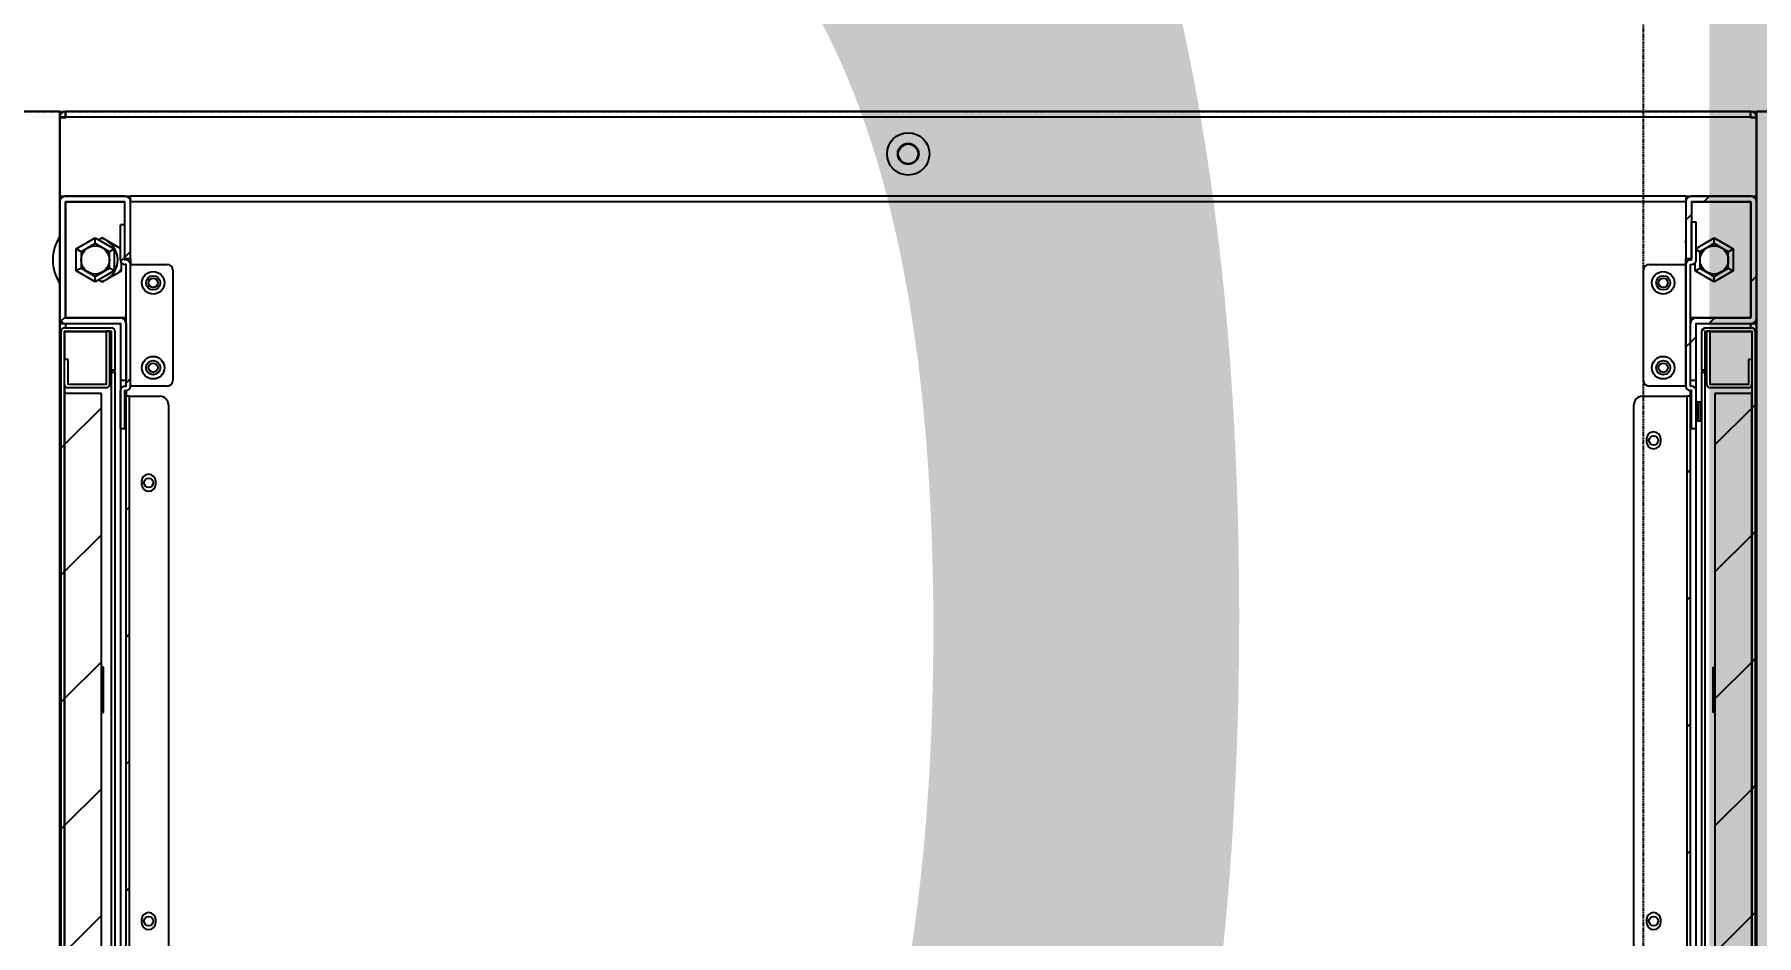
# Model space of a CAD drawing. Extents: x 225000 to 2157367, y 208400 to 840900.
# Drawn here: x 503157 to 503766, y 421111 to 421430 of the extents above; entities that cross this region are included whole.
import ezdxf
from ezdxf.enums import TextEntityAlignment as Align

# ---------------------------------------------------------------- set-up
doc = ezdxf.new("R2010")
doc.units = 0
doc.header["$LTSCALE"] = 10
doc.linetypes.add('XFDC20$0$HIDDEN2', pattern=[0.1875, 0.125, -0.0625])
for name, color, linetype in [('XFDC20$0$A-C-2800 (PH2)', 195, 'XFDC20$0$HIDDEN2'), ('XFM2Q20-DC$0$EQUIP', 22, 'Continuous'), ('XFM2Q20-DC$0$RACK-DC1-600X1200', 6, 'Continuous')]:
    doc.layers.add(name, color=color, linetype=linetype)
doc.styles.add('Data Center Layout_L20$0$ATS', font='monotxt', dxfattribs={"bigfont": 'BIGFONT'})
pattern_1 = [(225, (543042.673, 161847.996), (22.45064, -22.45064), [])]

# ---------------------------------------------------------------- blocks, each defined once
blk = doc.blocks.new('Data Center Layout_L20')
at = {"style": 'Data Center Layout_L20$0$ATS', "width": 0.5}
blk.add_text('Phase 2', height=1600, dxfattribs=at).set_placement((505375.59, 220902.31), align=Align.MIDDLE_CENTER)
blk = doc.blocks.new('XFDC20')
at = {"layer": 'XFDC20$0$A-C-2800 (PH2)', "ltscale": 0.3}
for p, q in [((503725.59, 211277.31), (503725.59, 222602.31)), ((498925.59, 221402.31), (511825.59, 221402.31))]:
    blk.add_line(p, q, dxfattribs=at)
blk = doc.blocks.new('XFM2Q20-DC$0$RC-96 KW')
at = {"layer": 'XFM2Q20-DC$0$EQUIP'}
h = blk.add_hatch(dxfattribs=at)
h.set_pattern_fill('ANSI31', color=256, scale=10, angle=180, style=0)
h.set_pattern_definition(pattern_1)
edge = h.paths.add_edge_path(flags=0)
edge.add_arc((538812.23, 161113.58), 2.01, 360, 450)
edge.add_line((538812.23, 161115.59), (538791.25, 161115.59))
edge.add_arc((538791.25, 161113.58), 2.01, 450, 540)
edge.add_line((538789.24, 161113.58), (538789.24, 161072.6))
edge.add_arc((538791.25, 161072.6), 2.01, 180, 270)
edge.add_line((538791.25, 161070.59), (538810.63, 161070.59))
edge.add_arc((538810.63, 161070.58), 0.01, 360, 450, ccw=False)
edge.add_line((538810.64, 161070.58), (538810.64, 161050.59))
edge.add_line((538810.64, 161050.59), (538812.64, 161050.59))
edge.add_line((538812.64, 161050.59), (538812.64, 161070.58))
edge.add_arc((538810.63, 161070.58), 2.01, 360, 450)
edge.add_line((538810.63, 161072.59), (538791.25, 161072.59))
edge.add_arc((538791.25, 161072.6), 0.01, 180, 270, ccw=False)
edge.add_line((538791.24, 161072.6), (538791.24, 161113.58))
edge.add_arc((538791.25, 161113.58), 0.01, 450, 540, ccw=False)
edge.add_line((538791.25, 161113.59), (538812.23, 161113.59))
edge.add_arc((538812.23, 161113.58), 0.01, 360, 450, ccw=False)
edge.add_line((538812.24, 161113.58), (538812.24, 161093.59))
edge.add_line((538812.24, 161093.59), (538814.24, 161093.59))
edge.add_line((538814.24, 161093.59), (538814.24, 161113.58))
h = blk.add_hatch(dxfattribs=at)
h.set_pattern_fill('ANSI31', color=256, scale=10, angle=180, style=0)
h.set_pattern_definition(pattern_1)
edge = h.paths.add_edge_path(flags=0)
edge.add_line((539387.24, 161113.58), (539387.24, 161072.6))
edge.add_arc((539387.23, 161072.6), 0.01, 270, 360, ccw=False)
edge.add_line((539387.23, 161072.59), (539367.85, 161072.59))
edge.add_arc((539367.85, 161070.58), 2.01, 450, 540)
edge.add_line((539365.84, 161070.58), (539365.84, 161050.59))
edge.add_line((539365.84, 161050.59), (539367.84, 161050.59))
edge.add_line((539367.84, 161050.59), (539367.84, 161070.58))
edge.add_arc((539367.85, 161070.58), 0.01, 450, 540, ccw=False)
edge.add_line((539367.85, 161070.59), (539387.23, 161070.59))
edge.add_arc((539387.23, 161072.6), 2.01, 270, 360)
edge.add_line((539389.24, 161072.6), (539389.24, 161113.58))
edge.add_arc((539387.23, 161113.58), 2.01, 360, 450)
edge.add_line((539387.23, 161115.59), (539366.25, 161115.59))
edge.add_arc((539366.25, 161113.58), 2.01, 450, 540)
edge.add_line((539364.24, 161113.58), (539364.24, 161099.94))
edge.add_spline(control_points=[(539364.24, 161099.94), (539364.24, 161099.86), (539364.25, 161099.78), (539364.25, 161099.7), (539364.26, 161099.48), (539364.25, 161099.26), (539364.24, 161099.04)], knot_values=[0.006519, 0.006519, 0.006519, 0.006519, 0.006757, 0.006757, 0.006757, 0.007417, 0.007417, 0.007417, 0.007417], weights=[1, 1, 1, 1, 1, 1, 1], degree=3, periodic=0)
edge.add_line((539364.24, 161099.04), (539364.24, 161093.59))
edge.add_line((539364.24, 161093.59), (539366.24, 161093.59))
edge.add_line((539366.24, 161093.59), (539366.24, 161113.58))
edge.add_arc((539366.25, 161113.58), 0.01, 450, 540, ccw=False)
edge.add_line((539366.25, 161113.59), (539387.23, 161113.59))
edge.add_arc((539387.23, 161113.58), 0.01, 360, 450, ccw=False)
h = blk.add_hatch(dxfattribs=at)
h.set_pattern_fill('ANSI31', color=256, scale=10, angle=180, style=0)
h.set_pattern_definition(pattern_1)
edge = h.paths.add_edge_path(flags=0)
edge.add_line((538812.25, 161046.89), (538812.63, 161046.89))
edge.add_arc((538812.63, 161048.5), 1.61, 270, 360)
edge.add_line((538814.24, 161048.5), (538814.24, 161091.48))
edge.add_arc((538812.63, 161091.48), 1.61, 360, 450)
edge.add_line((538812.63, 161093.09), (538812.25, 161093.09))
edge.add_arc((538812.25, 161093.1), 0.01, 180, 270, ccw=False)
edge.add_line((538812.24, 161093.1), (538812.24, 161105.49))
edge.add_line((538812.24, 161105.49), (538810.64, 161105.49))
edge.add_line((538810.64, 161105.49), (538810.64, 161093.1))
edge.add_arc((538812.25, 161093.1), 1.61, 180, 270)
edge.add_line((538812.25, 161091.49), (538812.63, 161091.49))
edge.add_arc((538812.63, 161091.48), 0.01, 360, 450, ccw=False)
edge.add_line((538812.64, 161091.48), (538812.64, 161048.5))
edge.add_arc((538812.63, 161048.5), 0.01, 270, 360, ccw=False)
edge.add_line((538812.63, 161048.49), (538812.25, 161048.49))
edge.add_arc((538812.25, 161046.88), 1.61, 450, 540)
edge.add_line((538810.64, 161046.88), (538810.64, 161033.49))
edge.add_line((538810.64, 161033.49), (538812.24, 161033.49))
edge.add_line((538812.24, 161033.49), (538812.24, 161046.88))
edge.add_arc((538812.25, 161046.88), 0.01, 450, 540, ccw=False)
h = blk.add_hatch(dxfattribs=at)
h.set_pattern_fill('ANSI31', color=256, scale=10, angle=180, style=0)
h.set_pattern_definition(pattern_1)
edge = h.paths.add_edge_path(flags=0)
edge.add_arc((539366.23, 161046.88), 1.61, 360, 450)
edge.add_line((539366.23, 161048.49), (539365.85, 161048.49))
edge.add_arc((539365.85, 161048.5), 0.01, 180, 270, ccw=False)
edge.add_line((539365.84, 161048.5), (539365.84, 161091.48))
edge.add_arc((539365.85, 161091.48), 0.01, 450, 540, ccw=False)
edge.add_line((539365.85, 161091.49), (539366.23, 161091.49))
edge.add_arc((539366.23, 161093.1), 1.61, 270, 360)
edge.add_line((539367.84, 161093.1), (539367.84, 161106.49))
edge.add_line((539367.84, 161106.49), (539366.24, 161106.49))
edge.add_line((539366.24, 161106.49), (539366.24, 161093.1))
edge.add_arc((539366.23, 161093.1), 0.01, 270, 360, ccw=False)
edge.add_line((539366.23, 161093.09), (539365.85, 161093.09))
edge.add_arc((539365.85, 161091.48), 1.61, 450, 540)
edge.add_line((539364.24, 161091.48), (539364.24, 161048.5))
edge.add_arc((539365.85, 161048.5), 1.61, 180, 270)
edge.add_line((539365.85, 161046.89), (539366.23, 161046.89))
edge.add_arc((539366.23, 161046.88), 0.01, 360, 450, ccw=False)
edge.add_line((539366.24, 161046.88), (539366.24, 161033.49))
edge.add_line((539366.24, 161033.49), (539367.84, 161033.49))
edge.add_line((539367.84, 161033.49), (539367.84, 161046.88))
h = blk.add_hatch(dxfattribs=at)
h.set_pattern_fill('ANSI31', color=256, scale=10, angle=180, style=0)
h.set_pattern_definition(pattern_1)
edge = h.paths.add_edge_path(flags=0)
edge.add_line((538808.64, 160147.09), (538807.44, 160147.09))
edge.add_line((538807.44, 160147.09), (538807.44, 160133.3))
edge.add_arc((538807.43, 160133.3), 0.01, 270, 360, ccw=False)
edge.add_line((538807.43, 160133.29), (538790.95, 160133.29))
edge.add_arc((538790.95, 160133.3), 0.01, 180, 270, ccw=False)
edge.add_line((538790.94, 160133.3), (538790.94, 161067.88))
edge.add_arc((538790.95, 161067.88), 0.01, 450, 540, ccw=False)
edge.add_line((538790.95, 161067.89), (538807.43, 161067.89))
edge.add_arc((538807.43, 161067.88), 0.01, 360, 450, ccw=False)
edge.add_line((538807.44, 161067.88), (538807.44, 161054.09))
edge.add_line((538807.44, 161054.09), (538808.64, 161054.09))
edge.add_line((538808.64, 161054.09), (538808.64, 161067.88))
edge.add_arc((538807.43, 161067.88), 1.21, 360, 450)
edge.add_line((538807.43, 161069.09), (538790.95, 161069.09))
edge.add_arc((538790.95, 161067.88), 1.21, 450, 540)
edge.add_line((538789.74, 161067.88), (538789.74, 160133.3))
edge.add_arc((538790.95, 160133.3), 1.21, 180, 270)
edge.add_line((538790.95, 160132.09), (538807.43, 160132.09))
edge.add_arc((538807.43, 160133.3), 1.21, 270, 360)
edge.add_line((538808.64, 160133.3), (538808.64, 160147.09))
h = blk.add_hatch(dxfattribs=at)
h.set_pattern_fill('ANSI31', color=256, scale=10, angle=180, style=0)
h.set_pattern_definition(pattern_1)
edge = h.paths.add_edge_path(flags=0)
edge.add_line((538790.94, 161057.89), (538790.94, 161049.1))
edge.add_arc((538792.15, 161049.1), 1.21, 180, 270)
edge.add_line((538792.15, 161047.89), (538805.63, 161047.89))
edge.add_arc((538805.63, 161049.1), 1.21, 270, 360)
edge.add_line((538806.84, 161049.1), (538806.84, 161067.89))
edge.add_line((538806.84, 161067.89), (538805.64, 161067.89))
edge.add_line((538805.64, 161067.89), (538805.64, 161049.1))
edge.add_arc((538805.63, 161049.1), 0.01, 270, 360, ccw=False)
edge.add_line((538805.63, 161049.09), (538792.15, 161049.09))
edge.add_arc((538792.15, 161049.1), 0.01, 180, 270, ccw=False)
edge.add_line((538792.14, 161049.1), (538792.14, 161057.89))
edge.add_line((538792.14, 161057.89), (538790.94, 161057.89))
h = blk.add_hatch(dxfattribs=at)
h.set_pattern_fill('ANSI31', color=256, scale=10, angle=180, style=0)
h.set_pattern_definition(pattern_1)
edge = h.paths.add_edge_path(flags=0)
edge.add_line((539369.84, 161054.09), (539371.04, 161054.09))
edge.add_line((539371.04, 161054.09), (539371.04, 161067.88))
edge.add_arc((539371.05, 161067.88), 0.01, 450, 540, ccw=False)
edge.add_line((539371.05, 161067.89), (539387.53, 161067.89))
edge.add_arc((539387.53, 161067.88), 0.01, 360, 450, ccw=False)
edge.add_line((539387.54, 161067.88), (539387.54, 160133.3))
edge.add_arc((539387.53, 160133.3), 0.01, 270, 360, ccw=False)
edge.add_line((539387.53, 160133.29), (539371.05, 160133.29))
edge.add_arc((539371.05, 160133.3), 0.01, 180, 270, ccw=False)
edge.add_line((539371.04, 160133.3), (539371.04, 160147.09))
edge.add_line((539371.04, 160147.09), (539369.84, 160147.09))
edge.add_line((539369.84, 160147.09), (539369.84, 160133.3))
edge.add_arc((539371.05, 160133.3), 1.21, 180, 270)
edge.add_line((539371.05, 160132.09), (539387.53, 160132.09))
edge.add_arc((539387.53, 160133.3), 1.21, 270, 360)
edge.add_line((539388.74, 160133.3), (539388.74, 161067.88))
edge.add_arc((539387.53, 161067.88), 1.21, 360, 450)
edge.add_line((539387.53, 161069.09), (539371.05, 161069.09))
edge.add_arc((539371.05, 161067.88), 1.21, 450, 540)
edge.add_line((539369.84, 161067.88), (539369.84, 161054.09))
h = blk.add_hatch(dxfattribs=at)
h.set_pattern_fill('ANSI31', color=256, scale=10, angle=180, style=0)
h.set_pattern_definition(pattern_1)
edge = h.paths.add_edge_path(flags=0)
edge.add_line((539387.54, 161049.1), (539387.54, 161057.89))
edge.add_line((539387.54, 161057.89), (539386.34, 161057.89))
edge.add_line((539386.34, 161057.89), (539386.34, 161049.1))
edge.add_arc((539386.33, 161049.1), 0.01, 270, 360, ccw=False)
edge.add_line((539386.33, 161049.09), (539372.85, 161049.09))
edge.add_arc((539372.85, 161049.1), 0.01, 180, 270, ccw=False)
edge.add_line((539372.84, 161049.1), (539372.84, 161067.89))
edge.add_line((539372.84, 161067.89), (539371.64, 161067.89))
edge.add_line((539371.64, 161067.89), (539371.64, 161049.1))
edge.add_arc((539372.85, 161049.1), 1.21, 180, 270)
edge.add_line((539372.85, 161047.89), (539386.33, 161047.89))
edge.add_arc((539386.33, 161049.1), 1.21, 270, 360)
h = blk.add_hatch(dxfattribs=at)
h.set_pattern_fill('ANSI31', color=256, scale=10, angle=180, style=0)
h.set_pattern_definition(pattern_1)
h.paths.add_polyline_path([(538803.94, 160155.29), (538803.94, 161045.89), (538790.94, 161045.89), (538790.94, 160155.29)], flags=0)
h = blk.add_hatch(dxfattribs=at)
h.set_pattern_fill('ANSI31', color=256, scale=10, angle=180, style=0)
h.set_pattern_definition(pattern_1)
h.paths.add_polyline_path([(539374.54, 161045.89), (539374.54, 160155.29), (539387.54, 160155.29), (539387.54, 161045.89)], flags=0)
h = blk.add_hatch(dxfattribs=at)
h.set_pattern_fill('ANSI31', color=256, scale=10, angle=180, style=0)
h.set_pattern_definition(pattern_1)
edge = h.paths.add_edge_path(flags=0)
edge.add_spline(control_points=[(538811.63, 160846.67), (538811.69, 160846.67), (538811.76, 160846.67), (538811.83, 160846.68), (538812.07, 160846.7), (538812.3, 160846.77), (538812.52, 160846.86), (538812.68, 160846.94), (538812.83, 160847.03), (538812.97, 160847.14), (538813.14, 160847.28), (538813.3, 160847.44), (538813.42, 160847.62), (538813.57, 160847.83), (538813.68, 160848.06), (538813.75, 160848.31), (538813.81, 160848.51), (538813.84, 160848.71), (538813.84, 160848.92)], knot_values=[0.012492, 0.012492, 0.012492, 0.012492, 0.012694, 0.012694, 0.012694, 0.01341, 0.01341, 0.01341, 0.013935, 0.013935, 0.013935, 0.014597, 0.014597, 0.014597, 0.015361, 0.015361, 0.015361, 0.015982, 0.015982, 0.015982, 0.015982], weights=[1, 1, 1, 1, 1, 1, 1, 1, 1, 1, 1, 1, 1, 1, 1, 1, 1, 1, 1], degree=3, periodic=0)
edge.add_line((538813.84, 160848.92), (538813.84, 161044.88))
edge.add_line((538813.84, 161044.88), (538812.64, 161044.88))
edge.add_line((538812.64, 161044.88), (538812.64, 160848.92))
edge.add_spline(control_points=[(538812.64, 160848.92), (538812.64, 160848.86), (538812.63, 160848.8), (538812.62, 160848.74), (538812.6, 160848.62), (538812.56, 160848.51), (538812.5, 160848.41), (538812.45, 160848.31), (538812.37, 160848.22), (538812.29, 160848.15), (538812.23, 160848.1), (538812.18, 160848.06), (538812.12, 160848.03), (538812.02, 160847.97), (538811.91, 160847.94), (538811.8, 160847.92), (538811.75, 160847.9), (538811.69, 160847.9), (538811.63, 160847.9)], knot_values=[0.005521, 0.005521, 0.005521, 0.005521, 0.005706, 0.005706, 0.005706, 0.006052, 0.006052, 0.006052, 0.006399, 0.006399, 0.006399, 0.006604, 0.006604, 0.006604, 0.006941, 0.006941, 0.006941, 0.007122, 0.007122, 0.007122, 0.007122], weights=[1, 1, 1, 1, 1, 1, 1, 1, 1, 1, 1, 1, 1, 1, 1, 1, 1, 1, 1], degree=3, periodic=0)
edge.add_line((538811.63, 160847.9), (538810.64, 160847.9))
edge.add_line((538810.64, 160847.9), (538810.64, 160846.67))
edge.add_line((538810.64, 160846.67), (538811.63, 160846.67))
h = blk.add_hatch(dxfattribs=at)
h.set_pattern_fill('ANSI31', color=256, scale=10, angle=180, style=0)
h.set_pattern_definition(pattern_1)
edge = h.paths.add_edge_path(flags=0)
edge.add_line((539364.64, 161044.88), (539364.64, 160848.92))
edge.add_spline(control_points=[(539364.64, 160848.92), (539364.64, 160848.79), (539364.65, 160848.67), (539364.67, 160848.54), (539364.69, 160848.41), (539364.73, 160848.27), (539364.77, 160848.14), (539364.87, 160847.89), (539365.01, 160847.65), (539365.19, 160847.44), (539365.35, 160847.25), (539365.55, 160847.08), (539365.77, 160846.96), (539365.99, 160846.83), (539366.24, 160846.74), (539366.49, 160846.7), (539366.61, 160846.68), (539366.73, 160846.67), (539366.85, 160846.67)], knot_values=[0.013074, 0.013074, 0.013074, 0.013074, 0.01345, 0.01345, 0.01345, 0.013861, 0.013861, 0.013861, 0.014671, 0.014671, 0.014671, 0.015433, 0.015433, 0.015433, 0.01619, 0.01619, 0.01619, 0.016548, 0.016548, 0.016548, 0.016548], weights=[1, 1, 1, 1, 1, 1, 1, 1, 1, 1, 1, 1, 1, 1, 1, 1, 1, 1, 1], degree=3, periodic=0)
edge.add_line((539366.85, 160846.67), (539367.84, 160846.67))
edge.add_line((539367.84, 160846.67), (539367.84, 160847.9))
edge.add_line((539367.84, 160847.9), (539366.85, 160847.9))
edge.add_spline(control_points=[(539366.85, 160847.9), (539366.83, 160847.9), (539366.81, 160847.9), (539366.79, 160847.9), (539366.67, 160847.91), (539366.56, 160847.93), (539366.45, 160847.98), (539366.35, 160848.02), (539366.25, 160848.09), (539366.17, 160848.16), (539366.08, 160848.24), (539366.01, 160848.34), (539365.96, 160848.44), (539365.9, 160848.54), (539365.86, 160848.65), (539365.85, 160848.76), (539365.84, 160848.82), (539365.84, 160848.87), (539365.84, 160848.92)], knot_values=[0.004605, 0.004605, 0.004605, 0.004605, 0.004665, 0.004665, 0.004665, 0.005007, 0.005007, 0.005007, 0.005354, 0.005354, 0.005354, 0.005702, 0.005702, 0.005702, 0.006049, 0.006049, 0.006049, 0.006206, 0.006206, 0.006206, 0.006206], weights=[1, 1, 1, 1, 1, 1, 1, 1, 1, 1, 1, 1, 1, 1, 1, 1, 1, 1, 1], degree=3, periodic=0)
edge.add_line((539365.84, 160848.92), (539365.84, 161044.88))
edge.add_line((539365.84, 161044.88), (539364.64, 161044.88))
for p, q in [((538791.24, 161143.58, 0), (538789.24, 161143.58, 0)), ((538789.24, 161143.49, 0), (538789.24, 161143.58, 0)), ((538789.24, 161143.49, 0), (538789.24, 161115.6, 0)), ((538789.24, 161143.49, 0), (538791.34, 161143.49, 0)), ((538791.24, 161143.49, 0), (538791.24, 161143.58, 0)), ((538791.25, 161143.59, 0), (538791.25, 161145.59, 0)), ((538791.25, 161145.59, 0), (538791.34, 161145.59, 0)), ((538791.25, 161143.59, 0), (538791.34, 161143.59, 0)), ((539387.14, 161145.59, 0), (538791.34, 161145.59, 0)), ((538791.34, 161143.58, 0), (538791.34, 161145.59, 0)), ((538791.34, 161143.49, 0), (538791.34, 161143.58, 0)), ((539387.14, 161143.58, 0), (538791.34, 161143.58, 0)), ((539387.14, 161143.58, 0), (539387.14, 161145.59, 0)), ((539387.14, 161145.59, 0), (539387.23, 161145.59, 0)), ((539387.14, 161143.59, 0), (539387.23, 161143.59, 0)), ((539387.14, 161143.49, 0), (539387.14, 161143.58, 0)), ((539387.14, 161143.49, 0), (539389.24, 161143.49, 0)), ((539387.23, 161143.59, 0), (539387.23, 161145.59, 0)), ((539387.24, 161143.58, 0), (539387.24, 161143.49, 0)), ((539387.24, 161143.58, 0), (539389.24, 161143.58, 0)), ((539389.24, 161143.58, 0), (539389.24, 161143.49, 0)), ((539389.24, 161115.6, 0), (539389.24, 161143.49, 0)), ((538789.24, 161115.6, 0), (538814.24, 161115.6, 0)), ((538789.24, 161113.58, 0), (538789.24, 161072.6, 0)), ((538791.24, 161113.58, 0), (538791.24, 161072.6, 0)), ((538791.25, 161113.48, 0), (538791.24, 161113.48, 0)), ((538812.23, 161115.59, 0), (538791.25, 161115.59, 0)), ((538812.23, 161113.59, 0), (538791.25, 161113.59, 0)), ((538791.25, 161072.7, 0), (538791.25, 161113.48, 0)), ((538812.24, 161113.48, 0), (538791.25, 161113.48, 0)), ((538812.24, 161093.59, 0), (538812.24, 161113.58, 0)), ((539364.24, 161115.6, 0), (538814.24, 161115.6, 0)), ((538814.24, 161115.6, 0), (538814.24, 161115.59, 0)), ((538814.24, 161113.58, 0), (538814.24, 161115.59, 0)), ((539364.24, 161115.59, 0), (538814.24, 161115.59, 0)), ((538814.24, 161093.59, 0), (538814.24, 161113.58, 0)), ((539364.24, 161113.58, 0), (538814.24, 161113.58, 0)), ((539364.24, 161115.59, 0), (539364.24, 161115.6, 0)), ((539364.24, 161115.6, 0), (539389.24, 161115.6, 0)), ((539364.24, 161115.59, 0), (539364.24, 161113.58, 0)), ((539364.24, 161113.58, 0), (539364.24, 161099.94, 0)), ((539366.24, 161113.58, 0), (539366.24, 161093.59, 0)), ((539387.23, 161113.48, 0), (539366.24, 161113.48, 0)), ((539387.23, 161115.59, 0), (539366.25, 161115.59, 0)), ((539387.23, 161113.59, 0), (539366.25, 161113.59, 0)), ((539387.23, 161113.48, 0), (539387.23, 161072.7, 0)), ((539387.24, 161113.48, 0), (539387.23, 161113.48, 0)), ((539387.24, 161072.6, 0), (539387.24, 161113.58, 0)), ((539389.24, 161072.6, 0), (539389.24, 161113.58, 0)), ((538794.99, 161096.99, 0), (538801.74, 161100.88, 0)), ((538801.74, 161098.88, 0), (538801.74, 161100.88, 0)), ((538801.74, 161100.88, 0), (538808.49, 161096.99, 0)), ((538804.24, 161100.88, 0), (538802.99, 161100.16, 0)), ((538810.64, 161097.19, 0), (538804.24, 161100.88, 0)), ((538810.64, 161093.1, 0), (538810.64, 161105.49, 0)), ((538812.24, 161105.49, 0), (538810.64, 161105.49, 0)), ((538812.24, 161093.1, 0), (538812.24, 161105.49, 0)), ((539366.24, 161093.1, 0), (539366.24, 161106.49, 0)), ((539367.84, 161106.49, 0), (539366.24, 161106.49, 0)), ((539367.84, 161093.1, 0), (539367.84, 161106.49, 0)), ((539367.84, 161097.19, 0), (539374.24, 161100.88, 0)), ((539374.24, 161098.88, 0), (539374.24, 161100.88, 0)), ((539374.24, 161100.88, 0), (539380.99, 161096.99, 0)), ((538794.99, 161089.19, 0), (538794.99, 161096.99, 0)), ((538796.72, 161095.99, 0), (538794.99, 161096.99, 0)), ((538801.74, 161098.88, 0), (538796.72, 161095.99, 0)), ((538796.72, 161095.99, 0), (538796.72, 161090.19, 0)), ((538806.75, 161095.99, 0), (538801.74, 161098.88, 0)), ((538808.49, 161096.99, 0), (538806.75, 161095.99, 0)), ((538806.75, 161090.19, 0), (538806.75, 161095.99, 0)), ((538808.49, 161096.99, 0), (538808.49, 161089.19, 0)), ((538810.17, 161097.46, 0), (538810.64, 161096.58, 0)), ((539364.24, 161099.04, 0), (539364.24, 161099.94, 0)), ((539364.24, 161099.04, 0), (539364.24, 161093.59, 0)), ((539367.84, 161096.78, 0), (539369.22, 161095.99, 0)), ((539374.24, 161098.88, 0), (539369.22, 161095.99, 0)), ((539369.22, 161095.99, 0), (539369.22, 161090.19, 0)), ((539379.25, 161095.99, 0), (539374.24, 161098.88, 0)), ((539379.25, 161095.99, 0), (539380.99, 161096.99, 0)), ((539379.25, 161090.19, 0), (539379.25, 161095.99, 0)), ((539380.99, 161096.99, 0), (539380.99, 161089.19, 0)), ((538796.72, 161090.19, 0), (538794.99, 161089.19, 0)), ((538801.74, 161085.29, 0), (538794.99, 161089.19, 0)), ((538796.72, 161090.19, 0), (538801.74, 161087.29, 0)), ((538801.74, 161087.29, 0), (538806.75, 161090.19, 0)), ((538808.49, 161089.19, 0), (538801.74, 161085.29, 0)), ((538804.24, 161085.29, 0), (538810.99, 161089.19, 0)), ((538808.49, 161089.19, 0), (538806.75, 161090.19, 0)), ((538810.99, 161089.95, 0), (538810.24, 161088.76, 0)), ((538810.99, 161089.19, 0), (538810.99, 161092.1, 0)), ((538812.24, 161093.59, 0), (538814.24, 161093.59, 0)), ((538812.63, 161093.09, 0), (538812.25, 161093.09, 0)), ((538812.63, 161091.49, 0), (538812.25, 161091.49, 0)), ((538812.64, 161048.5, 0), (538812.64, 161091.48, 0)), ((538814.24, 161093.59, 0), (538814.24, 161091.48, 0)), ((538814.24, 161048.5, 0), (538814.24, 161091.48, 0)), ((538814.25, 161091.48, 0), (538814.24, 161091.48, 0)), ((538814.25, 161048.5, 0), (538814.25, 161091.48, 0)), ((538814.25, 161091.48, 0), (538827.24, 161091.48, 0)), ((538829.24, 161089.48, 0), (538829.24, 161050.5, 0)), ((539349.24, 161050.5, 0), (539349.24, 161089.48, 0)), ((539351.24, 161091.48, 0), (539364.23, 161091.48, 0)), ((539364.23, 161091.48, 0), (539364.23, 161048.5, 0)), ((539364.24, 161091.48, 0), (539364.23, 161091.48, 0)), ((539364.24, 161093.59, 0), (539366.24, 161093.59, 0)), ((539364.24, 161091.48, 0), (539364.24, 161093.59, 0)), ((539364.24, 161048.5, 0), (539364.24, 161091.48, 0)), ((539365.84, 161048.5, 0), (539365.84, 161091.48, 0)), ((539365.85, 161093.09, 0), (539366.23, 161093.09, 0)), ((539365.85, 161091.49, 0), (539366.23, 161091.49, 0)), ((539367.49, 161089.19, 0), (539367.49, 161092.1, 0)), ((539367.49, 161089.19, 0), (539369.22, 161090.19, 0)), ((539374.24, 161085.29, 0), (539367.49, 161089.19, 0)), ((539369.22, 161090.19, 0), (539374.24, 161087.29, 0)), ((539374.24, 161087.29, 0), (539379.25, 161090.19, 0)), ((539380.99, 161089.19, 0), (539374.24, 161085.29, 0)), ((539379.25, 161090.19, 0), (539380.99, 161089.19, 0)), ((538801.74, 161085.29, 0), (538801.74, 161087.29, 0)), ((538802.99, 161086.02, 0), (538804.24, 161085.29, 0)), ((539374.24, 161085.29, 0), (539374.24, 161087.29, 0)), ((538789.24, 161070.59, 0), (538789.24, 160130.59, 0)), ((538789.24, 161070.59, 0), (538791.25, 161070.59, 0)), ((538791.24, 161072.7, 0), (538791.25, 161072.7, 0)), ((538791.25, 161072.7, 0), (538812.24, 161072.7, 0)), ((538791.25, 161072.59, 0), (538810.63, 161072.59, 0)), ((538791.25, 161070.59, 0), (538810.63, 161070.59, 0)), ((538791.25, 161070.59, 0), (538791.25, 161069.09, 0)), ((538812.64, 161072.59, 0), (538810.63, 161072.59, 0)), ((538810.63, 161070.59, 0), (538810.63, 160130.59, 0)), ((538810.64, 161070.58, 0), (538810.64, 161050.59, 0)), ((538812.64, 161070.58, 0), (538812.64, 161050.59, 0)), ((539367.85, 161072.59, 0), (539365.84, 161072.59, 0)), ((539365.84, 161050.59, 0), (539365.84, 161070.58, 0)), ((539366.24, 161072.7, 0), (539387.23, 161072.7, 0)), ((539367.84, 161050.59, 0), (539367.84, 161070.58, 0)), ((539367.85, 161072.59, 0), (539387.23, 161072.59, 0)), ((539367.85, 161070.59, 0), (539387.23, 161070.59, 0)), ((539367.85, 161043.24, 0), (539367.85, 161070.59, 0)), ((539387.23, 161072.7, 0), (539387.24, 161072.7, 0)), ((539387.23, 161070.59, 0), (539389.24, 161070.59, 0)), ((539387.23, 161069.09, 0), (539387.23, 161070.59, 0)), ((539389.24, 160130.59, 0), (539389.24, 161070.59, 0)), ((538789.74, 160133.3, 0), (538789.74, 161067.88, 0)), ((538790.94, 160133.3, 0), (538790.94, 161067.88, 0)), ((538790.95, 161067.79, 0), (538790.94, 161067.79, 0)), ((538790.95, 161069.09, 0), (538807.43, 161069.09, 0)), ((538790.95, 161067.89, 0), (538807.43, 161067.89, 0)), ((538790.95, 161067.79, 0), (538805.64, 161067.79, 0)), ((538790.95, 161057.89, 0), (538790.95, 161067.79, 0)), ((538791.25, 161067.89, 0), (538791.25, 161067.79, 0)), ((538805.64, 161067.89, 0), (538805.64, 161049.1, 0)), ((538806.84, 161067.89, 0), (538805.64, 161067.89, 0)), ((538806.84, 161067.89, 0), (538806.84, 161049.1, 0)), ((538806.84, 161067.79, 0), (538807.43, 161067.79, 0)), ((538807.43, 161067.44, 0), (538807.43, 161067.79, 0)), ((538807.43, 161067.79, 0), (538807.43, 160133.39, 0)), ((538807.44, 161067.88, 0), (538807.44, 161054.09, 0)), ((538808.64, 161067.88, 0), (538808.64, 161054.09, 0)), ((539369.84, 161054.09, 0), (539369.84, 161067.88, 0)), ((539371.04, 161054.09, 0), (539371.04, 161067.88, 0)), ((539371.05, 161067.79, 0), (539371.04, 161067.44, 0)), ((539371.05, 161069.09, 0), (539387.53, 161069.09, 0)), ((539371.05, 161067.89, 0), (539387.53, 161067.89, 0)), ((539371.05, 160133.39, 0), (539371.05, 161067.79, 0)), ((539371.05, 161067.79, 0), (539371.64, 161067.79, 0)), ((539371.64, 161049.1, 0), (539371.64, 161067.89, 0)), ((539372.84, 161067.89, 0), (539371.64, 161067.89, 0)), ((539372.84, 161049.1, 0), (539372.84, 161067.89, 0)), ((539372.84, 161067.79, 0), (539387.53, 161067.79, 0)), ((539387.23, 161067.79, 0), (539387.23, 161067.89, 0)), ((539387.54, 161067.79, 0), (539387.53, 161067.79, 0)), ((539387.53, 161067.79, 0), (539387.53, 161057.89, 0)), ((539387.54, 161067.88, 0), (539387.54, 160133.3, 0)), ((539388.74, 161067.88, 0), (539388.74, 160133.3, 0)), ((538792.14, 161057.89, 0), (538790.94, 161057.89, 0)), ((538790.94, 161049.1, 0), (538790.94, 161057.89, 0)), ((538792.14, 161049.1, 0), (538792.14, 161057.89, 0)), ((539386.34, 161057.89, 0), (539386.34, 161049.1, 0)), ((539387.54, 161057.89, 0), (539386.34, 161057.89, 0)), ((539387.54, 161057.89, 0), (539387.54, 161049.1, 0)), ((538808.64, 161054.09, 0), (538807.44, 161054.09, 0)), ((538807.44, 161053.38, 0), (538807.44, 161054.09, 0)), ((538807.44, 161053.38, 0), (538808.64, 161053.38, 0)), ((538807.44, 161053.38, 0), (538807.44, 160147.8, 0)), ((538808.64, 161053.38, 0), (538808.64, 161054.09, 0)), ((538808.64, 161053.38, 0), (538808.64, 160147.8, 0)), ((539371.04, 161054.09, 0), (539369.84, 161054.09, 0)), ((539369.84, 161054.09, 0), (539369.84, 161053.38, 0)), ((539369.84, 161053.38, 0), (539371.04, 161053.38, 0)), ((539369.84, 160147.8, 0), (539369.84, 161053.38, 0)), ((539371.04, 161054.09, 0), (539371.04, 161053.38, 0)), ((539371.04, 160147.8, 0), (539371.04, 161053.38, 0)), ((538790.94, 161045.89, 0), (538790.94, 160155.29, 0)), ((538803.94, 161045.89, 0), (538790.94, 161045.89, 0)), ((538790.95, 161045.89, 0), (538790.95, 161048.94, 0)), ((538805.63, 161049.09, 0), (538792.15, 161049.09, 0)), ((538805.63, 161047.89, 0), (538792.15, 161047.89, 0)), ((538803.94, 160155.29, 0), (538803.94, 161045.89, 0)), ((538810.64, 161050.59, 0), (538812.64, 161050.59, 0)), ((538810.64, 161050.59, 0), (538810.64, 161046.88, 0)), ((538810.64, 161033.49, 0), (538810.64, 161046.88, 0)), ((538812.24, 161033.49, 0), (538812.24, 161046.88, 0)), ((538812.25, 161048.49, 0), (538812.63, 161048.49, 0)), ((538812.25, 161046.89, 0), (538812.63, 161046.89, 0)), ((538812.65, 161046.89, 0), (538812.65, 161044.88, 0)), ((538814.24, 161048.5, 0), (538814.25, 161048.5, 0)), ((538827.24, 161048.5, 0), (538814.25, 161048.5, 0)), ((539364.23, 161048.5, 0), (539351.24, 161048.5, 0)), ((539364.23, 161048.5, 0), (539364.24, 161048.5, 0)), ((539365.83, 161044.88, 0), (539365.83, 161046.89, 0)), ((539365.84, 161050.59, 0), (539367.84, 161050.59, 0)), ((539366.23, 161048.49, 0), (539365.85, 161048.49, 0)), ((539366.23, 161046.89, 0), (539365.85, 161046.89, 0)), ((539366.24, 161033.49, 0), (539366.24, 161046.88, 0)), ((539367.84, 161046.88, 0), (539367.84, 161050.59, 0)), ((539367.84, 161033.49, 0), (539367.84, 161046.88, 0)), ((539386.33, 161049.09, 0), (539372.85, 161049.09, 0)), ((539386.33, 161047.89, 0), (539372.85, 161047.89, 0)), ((539387.54, 161045.89, 0), (539374.54, 161045.89, 0)), ((539374.54, 161045.89, 0), (539374.54, 160155.29, 0)), ((539387.53, 161048.94, 0), (539387.53, 161045.89, 0)), ((539387.54, 160155.29, 0), (539387.54, 161045.89, 0)), ((538813.84, 161044.88, 0), (538812.64, 161044.88, 0)), ((538812.64, 160848.92, 0), (538812.64, 161044.88, 0)), ((538813.84, 160848.92, 0), (538813.84, 161044.88, 0)), ((538813.85, 161044.88, 0), (538813.84, 161044.88, 0)), ((538813.85, 161044.88, 0), (538824.64, 161044.88, 0)), ((538813.85, 160852.09, 0), (538813.85, 161044.88, 0)), ((538827.64, 161041.88, 0), (538827.64, 160838.44, 0)), ((539345.84, 160837.09, 0), (539345.84, 161041.88, 0)), ((539348.84, 161044.88, 0), (539364.63, 161044.88, 0)), ((539364.63, 161044.88, 0), (539364.63, 160623.69, 0)), ((539364.64, 161044.88, 0), (539364.63, 161044.88, 0)), ((539365.84, 161044.88, 0), (539364.64, 161044.88, 0)), ((539364.64, 160848.92, 0), (539364.64, 161044.88, 0)), ((539365.84, 160848.92, 0), (539365.84, 161044.88, 0)), ((539369.44, 161042.74, 0), (539368.45, 161042.74, 0)), ((539368.45, 161042.74, 0), (539368.45, 161036.24, 0)), ((539369.44, 161036.24, 0), (539369.44, 161042.74, 0)), ((538810.64, 161033.49, 0), (538812.24, 161033.49, 0)), ((538810.64, 161033.49, 0), (538810.64, 160847.9, 0)), ((539366.24, 161033.49, 0), (539367.84, 161033.49, 0)), ((539367.84, 160847.9, 0), (539367.84, 161033.49, 0)), ((539367.85, 160130.59, 0), (539367.85, 161035.74, 0)), ((539368.45, 161036.24, 0), (539369.44, 161036.24, 0)), ((539350.34, 161029.78, 0), (539350.34, 161028.78, 0)), ((539355.34, 161028.78, 0), (539355.34, 161029.78, 0)), ((538818.14, 161014.78, 0), (538818.14, 161013.78, 0)), ((538823.14, 161013.78, 0), (538823.14, 161014.78, 0)), ((538804.64, 160949.09, 0), (538803.94, 160949.09, 0)), ((538804.64, 160933.09, 0), (538804.64, 160949.09, 0)), ((539373.84, 160949.09, 0), (539374.54, 160949.09, 0)), ((539373.84, 160933.09, 0), (539373.84, 160949.09, 0)), ((538803.94, 160933.09, 0), (538804.64, 160933.09, 0)), ((539374.54, 160933.09, 0), (539373.84, 160933.09, 0)), ((538818.14, 160859.78, 0), (538818.14, 160858.78, 0)), ((538823.14, 160858.78, 0), (538823.14, 160859.78, 0)), ((539350.34, 160859.78, 0), (539350.34, 160858.78, 0)), ((539355.34, 160858.78, 0), (539355.34, 160859.78, 0))]:
    blk.add_line(p, q, dxfattribs=at)
at = {"layer": 'XFM2Q20-DC$0$EQUIP', "elevation": 0, "flags": 128}
for points in [[(538812.24, 161072.7), (538812.63, 161072.74), (538812.64, 161072.74)], [(539365.84, 161072.74), (539365.85, 161072.74), (539366.24, 161072.7)]]:
    blk.add_lwpolyline(points, dxfattribs=at)
at = {"layer": 'XFM2Q20-DC$0$EQUIP'}
for centre, radius in [((539089.24, 161130.59, 0), 7.5), ((539089.24, 161130.59, 0), 3.7), ((539089.24, 161130.59, 0), 3.5), ((538801.74, 161093.09, 0), 5), ((539374.24, 161093.09, 0), 5), ((538822.24, 161084.99, 0), 4), ((539356.24, 161084.99, 0), 4), ((538822.24, 161084.99, 0), 2.5), ((538822.24, 161084.99, 0), 1.65), ((539356.24, 161084.99, 0), 2.5), ((539356.24, 161084.99, 0), 1.65), ((538822.24, 161054.99, 0), 4), ((539356.24, 161054.99, 0), 4), ((538822.24, 161054.99, 0), 2.5), ((538822.24, 161054.99, 0), 1.65), ((539356.24, 161054.99, 0), 2.5), ((539356.24, 161054.99, 0), 1.65), ((539352.84, 161029.28, 0), 1.65), ((538820.64, 161014.28, 0), 1.65), ((538820.64, 160859.28, 0), 1.65), ((539352.84, 160859.28, 0), 1.65)]:
    blk.add_circle(centre, radius, dxfattribs=at)
for centre, radius, start, end in [((538791.25, 161143.58, 0), 2.01, 90, 180), ((538791.25, 161143.58, 0), 0.01, 90, 180), ((539387.23, 161143.58, 0), 2.01, 0, 90), ((539387.23, 161143.58, 0), 0.01, 0, 90), ((538791.25, 161113.58, 0), 2.01, 90, 180), ((538791.25, 161113.58, 0), 0.01, 90, 180), ((538812.23, 161113.58, 0), 2.01, 0, 90), ((538812.23, 161113.58, 0), 0.01, 0, 90), ((539366.25, 161113.58, 0), 2.01, 90, 180), ((539366.25, 161113.58, 0), 0.01, 90, 180), ((539387.23, 161113.58, 0), 2.01, 0, 90), ((539387.23, 161113.58, 0), 0.01, 0, 90), ((538801.74, 161093.09, 0), 15, 146.44269, 213.55731), ((538801.74, 161093.09, 0), 8, 286.56746, 73.43254), ((538812.25, 161093.1, 0), 1.61, 180, 270), ((538812.25, 161093.1, 0), 0.01, 180, 270), ((538812.63, 161091.48, 0), 1.61, 0, 90), ((538812.63, 161091.48, 0), 0.01, 0, 90), ((538827.24, 161089.48, 0), 2, 0, 90), ((539351.24, 161089.48, 0), 2, 90, 180), ((539365.85, 161091.48, 0), 1.61, 90, 180), ((539365.85, 161091.48, 0), 0.01, 90, 180), ((539366.23, 161093.1, 0), 0.01, 270, 0), ((539366.23, 161093.1, 0), 1.61, 270, 0), ((538791.25, 161072.6, 0), 2.01, 180, 270), ((538791.25, 161072.6, 0), 0.01, 180, 270), ((538810.63, 161070.58, 0), 2.01, 0, 90), ((538810.63, 161070.58, 0), 0.01, 0, 90), ((539367.85, 161070.58, 0), 2.01, 90, 180), ((539367.85, 161070.58, 0), 0.01, 90, 180), ((539387.23, 161072.6, 0), 2.01, 270, 0), ((539387.23, 161072.6, 0), 0.01, 270, 0), ((538790.95, 161067.88, 0), 1.21, 90, 180), ((538790.95, 161067.88, 0), 0.01, 90, 180), ((538807.43, 161067.88, 0), 1.21, 0, 90), ((538807.43, 161067.88, 0), 0.01, 0, 90), ((539371.05, 161067.88, 0), 1.21, 90, 180), ((539371.05, 161067.88, 0), 0.01, 90, 180), ((539387.53, 161067.88, 0), 1.21, 0, 90), ((539387.53, 161067.88, 0), 0.01, 0, 90), ((538792.15, 161049.1, 0), 1.21, 180, 270), ((538792.15, 161049.1, 0), 0.01, 180, 270), ((538805.63, 161049.1, 0), 0.01, 270, 0), ((538805.63, 161049.1, 0), 1.21, 270, 0), ((538812.25, 161046.88, 0), 1.61, 90, 180), ((538812.25, 161046.88, 0), 0.01, 90, 180), ((538812.63, 161048.5, 0), 0.01, 270, 0), ((538812.63, 161048.5, 0), 1.61, 270, 0), ((538827.24, 161050.5, 0), 2, 270, 0), ((539351.24, 161050.5, 0), 2, 180, 270), ((539365.85, 161048.5, 0), 1.61, 180, 270), ((539365.85, 161048.5, 0), 0.01, 180, 270), ((539366.23, 161046.88, 0), 1.61, 0, 90), ((539366.23, 161046.88, 0), 0.01, 0, 90), ((539372.85, 161049.1, 0), 1.21, 180, 270), ((539372.85, 161049.1, 0), 0.01, 180, 270), ((539386.33, 161049.1, 0), 1.21, 270, 0), ((539386.33, 161049.1, 0), 0.01, 270, 0), ((538824.64, 161041.88, 0), 3, 0, 90), ((539348.84, 161041.88, 0), 3, 90, 180), ((539368.45, 161043.35, 0), 0.61, 180, 270), ((539368.45, 161035.63, 0), 0.61, 90, 180), ((539352.84, 161029.78, 0), 2.5, 0, 180), ((539352.84, 161028.78, 0), 2.5, 180, 0), ((538820.64, 161014.78, 0), 2.5, 0, 180), ((538820.64, 161013.78, 0), 2.5, 180, 0), ((538820.64, 160859.78, 0), 2.5, 0, 180), ((538820.64, 160858.78, 0), 2.5, 180, 0), ((539352.84, 160859.78, 0), 2.5, 0, 180), ((539352.84, 160858.78, 0), 2.5, 180, 0)]:
    blk.add_arc(centre, radius, start, end, dxfattribs=at)
blk.add_open_spline([(539364.24, 161099.94, 0), (539364.24, 161099.86, 0), (539364.26, 161099.56, 0), (539364.25, 161099.26, 0), (539364.24, 161099.04, 0)], degree=3, knots=[0, 0, 0, 0, 0.2650125, 1, 1, 1, 1], dxfattribs=at)
blk = doc.blocks.new('XFM2Q20-DC')
at = {"layer": 'XFM2Q20-DC$0$RACK-DC1-600X1200'}
for p, q in [((503165.59, 220202.31), (503165.59, 221402.31)), ((503165.59, 221402.31), (503165.59, 220802.31))]:
    blk.add_line(p, q, dxfattribs=at)
for points in [[(503165.59, 221402.31), (502555.59, 221402.31), (502555.59, 220202.31), (503165.59, 220202.31)], [(504375.59, 221402.31), (503765.59, 221402.31), (503765.59, 220202.31), (504375.59, 220202.31)]]:
    blk.add_lwpolyline(points, close=True, dxfattribs=at)
blk.add_blockref('XFM2Q20-DC$0$RC-96 KW', (-35623.65, 60256.72, 0))

msp = doc.modelspace()

# ---------------------------------------------------------------- block references
for name in ['Data Center Layout_L20', 'XFDC20', 'XFM2Q20-DC']:
    msp.add_blockref(name, (0, 200000))

doc.saveas('drawing.dxf')
